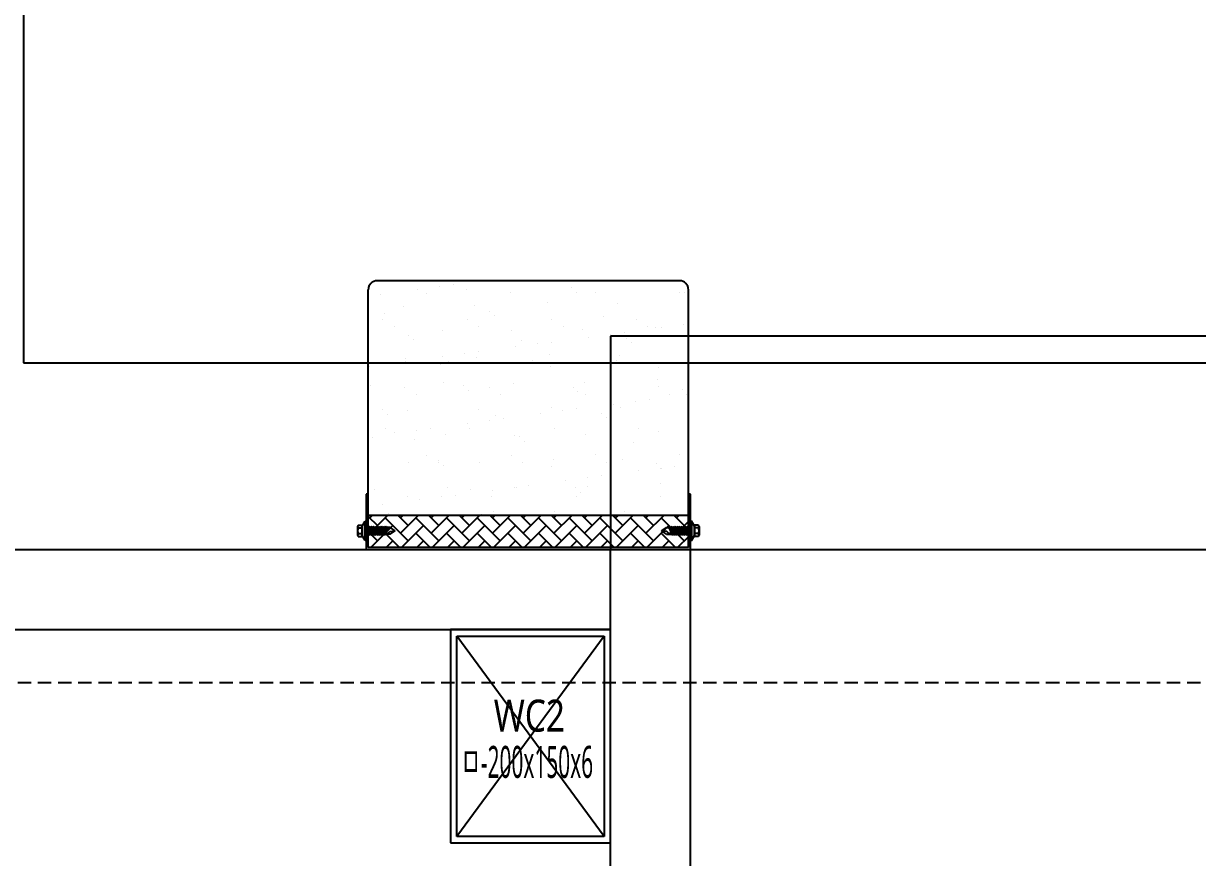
# Model space of a CAD drawing. Header units: millimetres. Extents: x 13515 to 183937, y -33900 to -660.
# Drawn here: x 120970.12 to 120987.34, y -19623.34 to -19611.1 of the extents above; entities that cross this region are included whole.
import ezdxf
from ezdxf.enums import TextEntityAlignment as Align

# ---------------------------------------------------------------- set-up
doc = ezdxf.new("R2010")
doc.units = ezdxf.units.MM
doc.header["$LTSCALE"] = 100
doc.header["$MEASUREMENT"] = 0
doc.header["$PDSIZE"] = -10
doc.linetypes.add('HIDDEN2', pattern=[0.1875, 0.125, -0.0625])
doc.layers.get('0').update_dxf_attribs({"linetype": 'CONTINUOUS'})
doc.layers.get('Defpoints').update_dxf_attribs({"color": 171, "linetype": 'CONTINUOUS'})
for name, color, linetype in [('ELE7 (0.07)', 8, 'CONTINUOUS'), ('ELE9', 9, 'CONTINUOUS'), ('FIN(패널-T75 글라스울)', 6, 'CONTINUOUS'), ('h COLUMN', 252, 'CONTINUOUS'), ('OVERHEAD DOOR - ELE', 9, 'CONTINUOUS'), ('OVERHEAD DOOR - ETC', 252, 'CONTINUOUS'), ('주차-화물', 251, 'CONTINUOUS')]:
    doc.layers.add(name, color=color, linetype=linetype)
doc.styles.add('TE', font='malgun_0.ttf')

# ---------------------------------------------------------------- blocks, each defined once
blk = doc.blocks.new('*U142')
at = {"color": 0, "linetype": 'ByBlock'}
for p, q in [((100, 75), (-100, 75)), ((-100, 75), (-100, -75)), ((-94, 69), (94, 69)), ((-94, -69), (-94, 69)), ((94, 69), (94, -69)), ((100, -75), (100, 75)), ((-100, -75), (100, -75)), ((94, -69), (-94, -69))]:
    blk.add_line(p, q, dxfattribs=at)
at = {"layer": 'Defpoints'}
blk.add_point((0, 0), dxfattribs=at)
blk = doc.blocks.new('WC2')
at = {"layer": 'h COLUMN', "ltscale": 0.1}
for p, q in [((69, -94), (-69, 94)), ((69, 94), (-69, -94))]:
    blk.add_line(p, q, dxfattribs=at)
at = {"layer": 'h COLUMN', "ltscale": 0.1, "rotation": 90}
blk.add_blockref('*U142', (0, 0), dxfattribs=at)
at = {"layer": 'Defpoints', "style": 'TE'}
for s, width, p in [('WC2', 0.8, (-34.4, 19.4)), ('ㅁ-200x150x6', 0.5, (-65.3, -24))]:
    blk.add_text(s, height=30, dxfattribs=dict(at, width=width)).set_placement(p, align=Align.MIDDLE_LEFT)
blk = doc.blocks.new('지상1층 WC 배치')
at = {"ltscale": 10000}
blk.add_blockref('WC2', (167300, -26650), dxfattribs=at)
blk = doc.blocks.new('A$Ca9da7916')
at = {"layer": 'ELE7 (0.07)', "ltscale": 0.002}
blk.add_line((227, 7675), (227, 10125), dxfattribs=at)
at = {"layer": 'FIN(패널-T75 글라스울)'}
for p, q in [((702, 7750), (227, 7750)), ((702, 7675), (227, 7675)), ((227, 6650), (227, 7675)), ((302, 6725), (302, 7675))]:
    blk.add_line(p, q, dxfattribs=at)
at = {"layer": 'OVERHEAD DOOR - ELE', "ltscale": 0.002}
for p, q in [((27, 10125), (27, 7675)), ((27, 7675), (227, 7675))]:
    blk.add_line(p, q, dxfattribs=at)
at = {"layer": 'OVERHEAD DOOR - ETC'}
for p, q in [((204.1, 7757.5), (204.1, 7753.8)), ((205.2, 7758), (213.4, 7758)), ((206.6, 7757.5), (206.6, 7753.8)), ((212, 7757.5), (212, 7753.8)), ((214.6, 7757.5), (214.6, 7753.8)), ((225, 7748), (-16.7, 7748)), ((195, 7748), (195, 7448)), ((195, 7748), (225, 7748)), ((205, 7753.8), (200.3, 7750.8)), ((218.3, 7750.8), (200.3, 7750.8)), ((200.3, 7750.8), (200.3, 7750)), ((200.3, 7750.8), (218.3, 7750.8)), ((200.3, 7750), (218.3, 7750)), ((204.1, 7753.8), (214.6, 7753.8)), ((213.6, 7753.8), (205, 7753.8)), ((205.2, 7747.6), (211.1, 7750)), ((205.2, 7745.8), (213.5, 7749.2)), ((205.2, 7745.8), (213.5, 7749.2)), ((205.2, 7747.6), (206.2, 7748.4)), ((206.2, 7747.2), (205.2, 7747.6)), ((205.2, 7747.6), (206.2, 7746.8)), ((206.2, 7747.6), (205.2, 7747.6)), ((205.2, 7743.9), (213.5, 7747.4)), ((205.2, 7743.9), (213.5, 7747.4)), ((205.2, 7745.8), (206.2, 7746.6)), ((206.2, 7745.4), (205.2, 7745.8)), ((205.2, 7745.8), (206.2, 7745)), ((206.2, 7745.8), (205.2, 7745.8)), ((205.2, 7742.1), (213.5, 7745.5)), ((205.2, 7742.1), (213.5, 7745.5)), ((205.2, 7743.9), (206.2, 7744.7)), ((206.2, 7748.4), (206.2, 7750)), ((211.9, 7750), (206.2, 7747.6)), ((206.2, 7748.4), (210, 7750)), ((206.2, 7746.6), (212.5, 7749.2)), ((212.5, 7748.4), (206.2, 7745.8)), ((206.2, 7746.6), (206.2, 7747.6)), ((206.2, 7744.7), (212.5, 7747.4)), ((212.5, 7746.5), (206.2, 7743.9)), ((206.2, 7744.7), (206.2, 7745.8)), ((206.2, 7742.9), (212.5, 7745.5)), ((212.5, 7744.7), (206.2, 7742.1)), ((212.5, 7749.2), (212.5, 7750)), ((213.5, 7749.2), (212.5, 7750)), ((212.5, 7749.6), (213.5, 7749.2)), ((213.5, 7749.2), (212.5, 7748.4)), ((212.5, 7749.2), (213.5, 7749.2)), ((212.5, 7747.4), (212.5, 7748.4)), ((213.5, 7747.4), (212.5, 7748.2)), ((212.5, 7747.8), (213.5, 7747.4)), ((213.5, 7747.4), (212.5, 7746.5)), ((212.5, 7747.4), (213.5, 7747.4)), ((212.5, 7745.5), (212.5, 7746.5)), ((213.5, 7745.5), (212.5, 7746.3)), ((212.5, 7745.9), (213.5, 7745.5)), ((213.5, 7745.5), (212.5, 7744.7)), ((212.5, 7745.5), (213.5, 7745.5)), ((212.5, 7743.7), (212.5, 7744.7)), ((213.5, 7743.7), (212.5, 7744.5)), ((212.5, 7744.1), (213.5, 7743.7)), ((218.3, 7750.8), (213.6, 7753.8)), ((218.3, 7750), (218.3, 7750.8)), ((225, 7748), (225, 7448)), ((-25, 7739.7), (-25, 7456.3)), ((206.2, 7743.5), (205.2, 7743.9)), ((205.2, 7743.9), (206.2, 7743.1)), ((206.2, 7743.9), (205.2, 7743.9)), ((205.2, 7740.3), (213.5, 7743.7)), ((205.2, 7740.3), (213.5, 7743.7)), ((205.2, 7742.1), (206.2, 7742.9)), ((206.2, 7741.7), (205.2, 7742.1)), ((205.2, 7742.1), (206.2, 7741.3)), ((206.2, 7742.1), (205.2, 7742.1)), ((205.2, 7738.4), (213.5, 7741.9)), ((205.2, 7738.4), (213.5, 7741.9)), ((205.2, 7740.3), (206.2, 7741.1)), ((206.2, 7739.9), (205.2, 7740.3)), ((205.2, 7740.3), (206.2, 7739.5)), ((206.2, 7740.3), (205.2, 7740.3)), ((205.2, 7736.6), (213.5, 7740)), ((205.2, 7736.6), (213.5, 7740)), ((205.2, 7738.4), (206.2, 7739.2)), ((206.2, 7738), (205.2, 7738.4)), ((205.2, 7738.4), (206.2, 7737.6)), ((206.2, 7738.4), (205.2, 7738.4)), ((205.2, 7734.8), (213.5, 7738.2)), ((205.2, 7734.8), (213.5, 7738.2)), ((205.2, 7736.6), (206.2, 7737.4)), ((206.2, 7736.2), (205.2, 7736.6)), ((205.2, 7736.6), (206.2, 7735.8)), ((206.2, 7736.6), (205.2, 7736.6)), ((205.2, 7732.9), (213.5, 7736.4)), ((205.2, 7732.9), (213.5, 7736.4)), ((205.2, 7734.8), (206.2, 7735.6)), ((206.2, 7734.4), (205.2, 7734.8)), ((205.2, 7734.8), (206.2, 7734)), ((206.2, 7734.8), (205.2, 7734.8)), ((205.2, 7731.1), (213.5, 7734.5)), ((205.2, 7731.1), (213.5, 7734.5)), ((205.2, 7732.9), (206.2, 7733.7)), ((206.2, 7742.9), (206.2, 7743.9)), ((206.2, 7741.1), (212.5, 7743.7)), ((212.5, 7742.9), (206.2, 7740.3)), ((206.2, 7741.1), (206.2, 7742.1)), ((206.2, 7739.2), (212.5, 7741.9)), ((212.5, 7741), (206.2, 7738.4)), ((206.2, 7739.2), (206.2, 7740.3)), ((206.2, 7737.4), (212.5, 7740)), ((212.5, 7739.2), (206.2, 7736.6)), ((206.2, 7737.4), (206.2, 7738.4)), ((206.2, 7735.6), (212.5, 7738.2)), ((212.5, 7737.4), (206.2, 7734.8)), ((206.2, 7735.6), (206.2, 7736.6)), ((206.2, 7733.7), (212.5, 7736.4)), ((212.5, 7735.5), (206.2, 7732.9)), ((206.2, 7733.7), (206.2, 7734.8)), ((206.2, 7731.9), (212.5, 7734.5)), ((212.5, 7733.7), (206.2, 7731.1)), ((213.5, 7743.7), (212.5, 7742.9)), ((212.5, 7743.7), (213.5, 7743.7)), ((212.5, 7741.9), (212.5, 7742.9)), ((213.5, 7741.9), (212.5, 7742.7)), ((212.5, 7742.3), (213.5, 7741.9)), ((213.5, 7741.9), (212.5, 7741)), ((212.5, 7741.9), (213.5, 7741.9)), ((212.5, 7740), (212.5, 7741)), ((213.5, 7740), (212.5, 7740.8)), ((212.5, 7740.4), (213.5, 7740)), ((213.5, 7740), (212.5, 7739.2)), ((212.5, 7740), (213.5, 7740)), ((212.5, 7738.2), (212.5, 7739.2)), ((213.5, 7738.2), (212.5, 7739)), ((212.5, 7738.6), (213.5, 7738.2)), ((213.5, 7738.2), (212.5, 7737.4)), ((212.5, 7738.2), (213.5, 7738.2)), ((212.5, 7736.4), (212.5, 7737.4)), ((213.5, 7736.4), (212.5, 7737.2)), ((212.5, 7736.8), (213.5, 7736.4)), ((213.5, 7736.4), (212.5, 7735.5)), ((212.5, 7736.4), (213.5, 7736.4)), ((212.5, 7734.5), (212.5, 7735.5)), ((213.5, 7734.5), (212.5, 7735.3)), ((212.5, 7734.9), (213.5, 7734.5)), ((213.5, 7734.5), (212.5, 7733.7)), ((212.5, 7734.5), (213.5, 7734.5)), ((212.5, 7732.7), (212.5, 7733.7)), ((213.5, 7732.7), (212.5, 7733.5)), ((212.5, 7733.1), (213.5, 7732.7)), ((206.2, 7732.5), (205.2, 7732.9)), ((205.2, 7732.9), (206.2, 7732.1)), ((206.2, 7732.9), (205.2, 7732.9)), ((205.2, 7731.1), (206.2, 7731.9)), ((206.2, 7730.7), (205.2, 7731.1)), ((205.2, 7731.1), (206.2, 7730.3)), ((206.2, 7731.1), (205.2, 7731.1)), ((206.2, 7731.9), (206.2, 7732.9)), ((206.2, 7729.7), (210.4, 7731.5)), ((206.2, 7727.6), (206.2, 7731.1)), ((209.3, 7722.8), (206.2, 7727.6)), ((210, 7727.8), (209.3, 7722.8)), ((212.5, 7727.6), (209.3, 7722.8)), ((212.5, 7730.3), (210, 7727.8)), ((210.4, 7731.4), (213.5, 7732.7)), ((210.4, 7731.4), (213.5, 7732.7)), ((210.4, 7731.4), (211.4, 7732.3)), ((210.4, 7731.5), (212.5, 7730.3)), ((211.4, 7731.4), (210.4, 7731.4)), ((211.4, 7732.3), (212.5, 7732.7)), ((212.5, 7731.9), (211.4, 7731.4)), ((213.5, 7732.7), (212.5, 7731.9)), ((212.5, 7732.7), (213.5, 7732.7)), ((212.5, 7727.6), (212.5, 7731.9)), ((209.3, 7473.2), (206.2, 7468.4)), ((212.5, 7468.4), (209.3, 7473.2)), ((210, 7468.2), (209.3, 7473.2)), ((205.2, 7464.9), (206.2, 7465.7)), ((206.2, 7465.3), (205.2, 7464.9)), ((205.2, 7464.9), (213.5, 7461.5)), ((205.2, 7464.9), (213.5, 7461.5)), ((206.2, 7464.9), (205.2, 7464.9)), ((205.2, 7464.9), (206.2, 7464.1)), ((205.2, 7463.1), (206.2, 7463.9)), ((206.2, 7463.5), (205.2, 7463.1)), ((205.2, 7463.1), (213.5, 7459.6)), ((205.2, 7463.1), (213.5, 7459.6)), ((206.2, 7463.1), (205.2, 7463.1)), ((205.2, 7463.1), (206.2, 7462.3)), ((205.2, 7461.2), (206.2, 7462)), ((206.2, 7461.6), (205.2, 7461.2)), ((205.2, 7461.2), (213.5, 7457.8)), ((205.2, 7461.2), (213.5, 7457.8)), ((206.2, 7461.2), (205.2, 7461.2)), ((205.2, 7461.2), (206.2, 7460.4)), ((205.2, 7459.4), (206.2, 7460.2)), ((206.2, 7459.8), (205.2, 7459.4)), ((205.2, 7459.4), (213.5, 7456)), ((205.2, 7459.4), (213.5, 7456)), ((206.2, 7459.4), (205.2, 7459.4)), ((205.2, 7459.4), (206.2, 7458.6)), ((205.2, 7457.6), (206.2, 7458.4)), ((206.2, 7468.4), (206.2, 7464.9)), ((206.2, 7466.3), (210.4, 7464.5)), ((212.5, 7462.3), (206.2, 7464.9)), ((206.2, 7464.1), (206.2, 7463.1)), ((206.2, 7464.1), (212.5, 7461.5)), ((212.5, 7460.5), (206.2, 7463.1)), ((206.2, 7462.3), (206.2, 7461.2)), ((206.2, 7462.3), (212.5, 7459.6)), ((212.5, 7458.6), (206.2, 7461.2)), ((206.2, 7460.4), (206.2, 7459.4)), ((206.2, 7460.4), (212.5, 7457.8)), ((212.5, 7456.8), (206.2, 7459.4)), ((206.2, 7458.6), (206.2, 7457.6)), ((206.2, 7458.6), (212.5, 7456)), ((212.5, 7465.7), (210, 7468.2)), ((210.4, 7464.5), (212.5, 7465.7)), ((210.4, 7464.6), (213.5, 7463.3)), ((210.4, 7464.6), (213.5, 7463.3)), ((211.4, 7464.6), (210.4, 7464.6)), ((210.4, 7464.6), (211.4, 7463.7)), ((212.5, 7464.1), (211.4, 7464.6)), ((211.4, 7463.7), (212.5, 7463.3)), ((212.5, 7468.4), (212.5, 7464.1)), ((213.5, 7463.3), (212.5, 7464.1)), ((212.5, 7463.3), (212.5, 7462.3)), ((212.5, 7463.3), (213.5, 7463.3)), ((212.5, 7462.9), (213.5, 7463.3)), ((213.5, 7463.3), (212.5, 7462.5)), ((213.5, 7461.5), (212.5, 7462.3)), ((212.5, 7461.5), (212.5, 7460.5)), ((212.5, 7461.1), (213.5, 7461.5)), ((213.5, 7461.5), (212.5, 7460.7)), ((212.5, 7461.5), (213.5, 7461.5)), ((213.5, 7459.6), (212.5, 7460.5)), ((212.5, 7459.6), (212.5, 7458.6)), ((212.5, 7459.2), (213.5, 7459.6)), ((213.5, 7459.6), (212.5, 7458.8)), ((212.5, 7459.6), (213.5, 7459.6)), ((213.5, 7457.8), (212.5, 7458.6)), ((225, 7448), (-16.7, 7448)), ((225, 7448), (195, 7448)), ((206.2, 7458), (205.2, 7457.6)), ((205.2, 7457.6), (213.5, 7454.1)), ((205.2, 7457.6), (213.5, 7454.1)), ((206.2, 7457.6), (205.2, 7457.6)), ((205.2, 7457.6), (206.2, 7456.8)), ((205.2, 7455.7), (206.2, 7456.5)), ((206.2, 7456.1), (205.2, 7455.7)), ((205.2, 7455.7), (213.5, 7452.3)), ((205.2, 7455.7), (213.5, 7452.3)), ((206.2, 7455.7), (205.2, 7455.7)), ((205.2, 7455.7), (206.2, 7454.9)), ((205.2, 7453.9), (206.2, 7454.7)), ((206.2, 7454.3), (205.2, 7453.9)), ((205.2, 7453.9), (213.5, 7450.5)), ((205.2, 7453.9), (213.5, 7450.5)), ((206.2, 7453.9), (205.2, 7453.9)), ((205.2, 7453.9), (206.2, 7453.1)), ((205.2, 7452.1), (206.2, 7452.9)), ((206.2, 7452.5), (205.2, 7452.1)), ((205.2, 7452.1), (213.5, 7448.6)), ((205.2, 7452.1), (213.5, 7448.6)), ((206.2, 7452.1), (205.2, 7452.1)), ((205.2, 7452.1), (206.2, 7451.3)), ((205.2, 7450.2), (206.2, 7451)), ((206.2, 7450.6), (205.2, 7450.2)), ((205.2, 7450.2), (213.5, 7446.8)), ((205.2, 7450.2), (213.5, 7446.8)), ((206.2, 7450.2), (205.2, 7450.2)), ((205.2, 7450.2), (206.2, 7449.4)), ((205.2, 7448.4), (206.2, 7449.2)), ((206.2, 7448.8), (205.2, 7448.4)), ((205.2, 7448.4), (211.1, 7446)), ((206.2, 7448.4), (205.2, 7448.4)), ((205.2, 7448.4), (206.2, 7447.6)), ((212.5, 7455), (206.2, 7457.6)), ((206.2, 7456.8), (206.2, 7455.7)), ((206.2, 7456.8), (212.5, 7454.1)), ((212.5, 7453.1), (206.2, 7455.7)), ((206.2, 7454.9), (206.2, 7453.9)), ((206.2, 7454.9), (212.5, 7452.3)), ((212.5, 7451.3), (206.2, 7453.9)), ((206.2, 7453.1), (206.2, 7452.1)), ((206.2, 7453.1), (212.5, 7450.5)), ((212.5, 7449.5), (206.2, 7452.1)), ((206.2, 7451.3), (206.2, 7450.2)), ((206.2, 7451.3), (212.5, 7448.6)), ((212.5, 7447.6), (206.2, 7450.2)), ((206.2, 7449.4), (206.2, 7448.4)), ((206.2, 7449.4), (212.5, 7446.8)), ((211.9, 7446), (206.2, 7448.4)), ((206.2, 7447.6), (206.2, 7446)), ((206.2, 7447.6), (210, 7446)), ((212.5, 7457.8), (212.5, 7456.8)), ((212.5, 7457.8), (213.5, 7457.8)), ((212.5, 7457.4), (213.5, 7457.8)), ((213.5, 7457.8), (212.5, 7457)), ((213.5, 7456), (212.5, 7456.8)), ((212.5, 7456), (212.5, 7455)), ((212.5, 7455.6), (213.5, 7456)), ((213.5, 7456), (212.5, 7455.2)), ((212.5, 7456), (213.5, 7456)), ((213.5, 7454.1), (212.5, 7455)), ((212.5, 7454.1), (212.5, 7453.1)), ((212.5, 7453.7), (213.5, 7454.1)), ((213.5, 7454.1), (212.5, 7453.3)), ((212.5, 7454.1), (213.5, 7454.1)), ((213.5, 7452.3), (212.5, 7453.1)), ((212.5, 7452.3), (212.5, 7451.3)), ((212.5, 7451.9), (213.5, 7452.3)), ((213.5, 7452.3), (212.5, 7451.5)), ((212.5, 7452.3), (213.5, 7452.3)), ((213.5, 7450.5), (212.5, 7451.3)), ((212.5, 7450.5), (212.5, 7449.5)), ((212.5, 7450.1), (213.5, 7450.5)), ((213.5, 7450.5), (212.5, 7449.7)), ((212.5, 7450.5), (213.5, 7450.5)), ((213.5, 7448.6), (212.5, 7449.5)), ((212.5, 7448.6), (212.5, 7447.6)), ((212.5, 7448.2), (213.5, 7448.6)), ((213.5, 7448.6), (212.5, 7447.8)), ((212.5, 7448.6), (213.5, 7448.6)), ((213.5, 7446.8), (212.5, 7447.6)), ((200.3, 7445.2), (200.3, 7446)), ((200.3, 7446), (218.3, 7446)), ((218.3, 7445.2), (200.3, 7445.2)), ((205, 7442.2), (200.3, 7445.2)), ((200.3, 7445.2), (218.3, 7445.2)), ((204.1, 7442.2), (214.6, 7442.2)), ((204.1, 7438.5), (204.1, 7442.2)), ((213.6, 7442.2), (205, 7442.2)), ((205.2, 7438), (213.4, 7438)), ((206.6, 7438.5), (206.6, 7442.2)), ((212, 7438.5), (212, 7442.2)), ((212.5, 7446.8), (212.5, 7446)), ((212.5, 7446.4), (213.5, 7446.8)), ((213.5, 7446.8), (212.5, 7446)), ((212.5, 7446.8), (213.5, 7446.8)), ((218.3, 7445.2), (213.6, 7442.2)), ((214.6, 7438.5), (214.6, 7442.2)), ((218.3, 7446), (218.3, 7445.2))]:
    blk.add_line(p, q, dxfattribs=at)
at = {"layer": 'OVERHEAD DOOR - ETC', "ltscale": 0.002}
for p, q in [((-13.6, 7744.7), (-13.6, 7744.7)), ((-5, 7747.9), (-5, 7747.9)), ((81, 7747.2), (81, 7747.2)), ((81.6, 7745.9), (81.6, 7745.9)), ((227, 7750), (175, 7750)), ((175, 7750), (175, 7748)), ((175, 7748), (225, 7748)), ((195, 7734.6), (204.4, 7744.1)), ((197.3, 7722.5), (218.8, 7744.1)), ((200.5, 7748), (211.6, 7736.9)), ((214.9, 7748), (225, 7737.9)), ((225, 7748), (225, 7448)), ((227, 7446), (227, 7750)), ((-13.9, 7739.6), (-13.9, 7739.6)), ((16.2, 7743.1), (16.2, 7743.1)), ((76.7, 7742.5), (76.7, 7742.5)), ((138, 7740.1), (138, 7740.1)), ((148.8, 7734.8), (148.8, 7734.8)), ((195, 7739.1), (197.3, 7736.9)), ((211.6, 7722.5), (225, 7735.9)), ((18.9, 7722.5), (18.9, 7722.5)), ((81.3, 7730.3), (81.3, 7730.3)), ((151, 7722.9), (151, 7722.9)), ((165.4, 7722), (165.4, 7722)), ((177.1, 7722), (177.1, 7722)), ((195, 7724.8), (211.6, 7708.1)), ((204.4, 7729.7), (225, 7709.1)), ((218.8, 7729.7), (225, 7723.5)), ((18.5, 7717.2), (18.5, 7717.2)), ((56.4, 7720.4), (56.4, 7720.4)), ((67.5, 7718.8), (67.5, 7718.8)), ((74.4, 7719.6), (74.4, 7719.6)), ((86.1, 7711.4), (86.1, 7711.4)), ((116.4, 7720.4), (116.4, 7720.4)), ((146.7, 7718.2), (146.7, 7718.2)), ((150.5, 7721.6), (150.5, 7721.6)), ((195, 7705.9), (204.4, 7715.3)), ((197.3, 7693.8), (218.8, 7715.3)), ((17.7, 7709.8), (17.7, 7709.8)), ((113.5, 7701.5), (113.5, 7701.5)), ((153.2, 7700.9), (153.2, 7700.9)), ((195, 7710.4), (197.3, 7708.1)), ((204.4, 7701), (225, 7680.4)), ((211.6, 7693.8), (225, 7707.1)), ((218.8, 7701), (225, 7694.8)), ((10.8, 7699), (10.8, 7699)), ((29, 7690.4), (29, 7690.4)), ((33.2, 7695.1), (33.2, 7695.1)), ((87.8, 7698.2), (87.8, 7698.2)), ((126.4, 7696.1), (126.4, 7696.1)), ((195, 7696), (211.6, 7679.4)), ((-4.1, 7681.4), (-4.1, 7681.4)), ((23.4, 7688), (23.4, 7688)), ((44.8, 7683), (44.8, 7683)), ((49.9, 7681), (49.9, 7681)), ((93.8, 7684.6), (93.8, 7684.6)), ((142.7, 7686.2), (142.7, 7686.2)), ((191.6, 7687.8), (191.6, 7687.8)), ((195, 7677.1), (204.4, 7686.6)), ((195, 7681.7), (197.3, 7679.4)), ((197.3, 7665), (218.8, 7686.6)), ((211.6, 7665), (225, 7678.4)), ((8.7, 7668.3), (8.7, 7668.3)), ((25.2, 7674.7), (25.2, 7674.7)), ((90.6, 7677.5), (90.6, 7677.5)), ((103.2, 7670.8), (103.2, 7670.8)), ((145, 7671.7), (145, 7671.7)), ((195, 7667.3), (211.6, 7650.7)), ((204.4, 7672.2), (225, 7651.7)), ((218.8, 7672.2), (225, 7666)), ((-13.7, 7660.5), (-13.7, 7660.5)), ((99, 7666.1), (99, 7666.1)), ((138.2, 7661), (138.2, 7661)), ((157.8, 7666.4), (157.8, 7666.4)), ((195, 7648.4), (204.4, 7657.8)), ((197.3, 7636.3), (218.8, 7657.8)), ((21, 7648.6), (21, 7648.6)), ((27.9, 7654.1), (27.9, 7654.1)), ((69.9, 7650.2), (69.9, 7650.2)), ((81.4, 7651.2), (81.4, 7651.2)), ((118.9, 7651.8), (118.9, 7651.8)), ((159.5, 7653.2), (159.5, 7653.2)), ((167.8, 7653.4), (167.8, 7653.4)), ((173.2, 7646.5), (173.2, 7646.5)), ((195, 7652.9), (197.3, 7650.7)), ((211.6, 7636.3), (225, 7649.7)), ((-18.7, 7638.4), (-18.7, 7638.4)), ((-14.5, 7643), (-14.5, 7643)), ((74.6, 7640.5), (74.6, 7640.5)), ((78.7, 7644), (78.7, 7644)), ((95.1, 7643), (95.1, 7643)), ((169, 7641.8), (169, 7641.8)), ((177.2, 7642.9), (177.2, 7642.9)), ((195, 7638.6), (211.6, 7621.9)), ((204.4, 7643.5), (225, 7622.9)), ((218.8, 7643.5), (225, 7637.3)), ((17.8, 7630.7), (17.8, 7630.7)), ((96.9, 7629.8), (96.9, 7629.8)), ((162.3, 7632.6), (162.3, 7632.6)), ((195, 7619.7), (204.4, 7629.1)), ((195, 7624.2), (197.3, 7621.9)), ((197.3, 7607.6), (218.8, 7629.1)), ((-4.4, 7616.4), (-4.4, 7616.4)), ((11, 7619.9), (11, 7619.9)), ((32.4, 7619.6), (32.4, 7619.6)), ((44.5, 7618), (44.5, 7618)), ((51.3, 7614.1), (51.3, 7614.1)), ((55.5, 7618.7), (55.5, 7618.7)), ((93.4, 7619.6), (93.4, 7619.6)), ((113.6, 7622.4), (113.6, 7622.4)), ((142.4, 7621.2), (142.4, 7621.2)), ((148.7, 7619.7), (148.7, 7619.7)), ((191.3, 7622.8), (191.3, 7622.8)), ((204.4, 7614.7), (225, 7594.2)), ((211.6, 7607.6), (225, 7620.9)), ((218.8, 7614.7), (225, 7608.6)), ((34.2, 7606.4), (34.2, 7606.4)), ((50, 7601.9), (50, 7601.9)), ((99.6, 7609.1), (99.6, 7609.1)), ((195, 7609.8), (211.6, 7593.2)), ((31, 7592), (31, 7592)), ((125.5, 7594.4), (125.5, 7594.4)), ((145.2, 7592.6), (145.2, 7592.6)), ((166.8, 7598.1), (166.8, 7598.1)), ((195, 7590.9), (204.4, 7600.4)), ((195, 7595.5), (197.3, 7593.2)), ((197.3, 7578.8), (218.8, 7600.4)), ((211.6, 7578.8), (225, 7592.2)), ((-13.6, 7581.4), (-13.6, 7581.4)), ((21.8, 7582.1), (21.8, 7582.1)), ((36.9, 7585.7), (36.9, 7585.7)), ((70.8, 7583.7), (70.8, 7583.7)), ((119.7, 7585.3), (119.7, 7585.3)), ((121.2, 7589.8), (121.2, 7589.8)), ((138.3, 7581.9), (138.3, 7581.9)), ((168.5, 7584.8), (168.5, 7584.8)), ((168.7, 7586.9), (168.7, 7586.9)), ((195, 7581.1), (211.6, 7564.5)), ((204.4, 7586), (225, 7565.5)), ((218.8, 7586), (225, 7579.8)), ((81.6, 7572.1), (81.6, 7572.1)), ((104.1, 7574.6), (104.1, 7574.6)), ((195, 7562.2), (204.4, 7571.6)), ((197.3, 7550.1), (218.8, 7571.6)), ((3.5, 7562), (3.5, 7562)), ((7.8, 7566.7), (7.8, 7566.7)), ((74.7, 7561.4), (74.7, 7561.4)), ((101, 7567.7), (101, 7567.7)), ((105.9, 7561.4), (105.9, 7561.4)), ((171.3, 7564.2), (171.3, 7564.2)), ((177.4, 7563.8), (177.4, 7563.8)), ((191.2, 7565.5), (191.2, 7565.5)), ((195, 7566.7), (197.3, 7564.5)), ((204.4, 7557.3), (225, 7536.7)), ((211.6, 7550.1), (225, 7563.5)), ((218.8, 7557.3), (225, 7551.1)), ((-2, 7547.8), (-2, 7547.8)), ((17.9, 7551.6), (17.9, 7551.6)), ((41.4, 7551.2), (41.4, 7551.2)), ((47, 7549.4), (47, 7549.4)), ((95.9, 7551), (95.9, 7551)), ((144.9, 7552.6), (144.9, 7552.6)), ((193.8, 7554.2), (193.8, 7554.2)), ((195, 7552.3), (211.6, 7535.7)), ((-16.7, 7539.9), (-16.7, 7539.9)), ((11.1, 7540.8), (11.1, 7540.8)), ((43.2, 7538), (43.2, 7538)), ((73.5, 7537.7), (73.5, 7537.7)), ((77.8, 7542.4), (77.8, 7542.4)), ((108.6, 7540.8), (108.6, 7540.8)), ((113.8, 7543.3), (113.8, 7543.3)), ((171, 7543.4), (171, 7543.4)), ((195, 7533.5), (204.4, 7542.9)), ((195, 7538), (197.3, 7535.7)), ((197.3, 7521.3), (218.8, 7542.9)), ((-21.3, 7527.8), (-21.3, 7527.8)), ((175.8, 7529.7), (175.8, 7529.7)), ((204.4, 7528.5), (225, 7508)), ((211.6, 7521.3), (225, 7534.7)), ((218.8, 7528.5), (225, 7522.3)), ((-19.5, 7514.6), (-19.5, 7514.6)), ((21.5, 7517.2), (21.5, 7517.2)), ((45.9, 7517.4), (45.9, 7517.4)), ((50.2, 7522.8), (50.2, 7522.8)), ((53.3, 7515.6), (53.3, 7515.6)), ((70.5, 7518.8), (70.5, 7518.8)), ((119.4, 7520.4), (119.4, 7520.4)), ((143.5, 7513.4), (143.5, 7513.4)), ((145.3, 7513.5), (145.3, 7513.5)), ((147.8, 7518.1), (147.8, 7518.1)), ((168.4, 7522), (168.4, 7522)), ((177.5, 7516.5), (177.5, 7516.5)), ((195, 7523.6), (211.6, 7507)), ((195, 7504.7), (204.4, 7514.2)), ((197.3, 7492.6), (218.8, 7514.2)), ((-13.4, 7502.3), (-13.4, 7502.3)), ((113.1, 7506.3), (113.1, 7506.3)), ((138.5, 7502.8), (138.5, 7502.8)), ((195, 7509.2), (197.3, 7507)), ((211.6, 7492.6), (225, 7506)), ((-16.8, 7493.9), (-16.8, 7493.9)), ((81.7, 7493), (81.7, 7493)), ((114.9, 7493), (114.9, 7493)), ((123.3, 7491.3), (123.3, 7491.3)), ((180.3, 7495.8), (180.3, 7495.8)), ((195, 7494.9), (211.6, 7478.2)), ((204.4, 7499.8), (225, 7479.2)), ((218.8, 7499.8), (225, 7493.6)), ((-1.1, 7481.3), (-1.1, 7481.3)), ((25.8, 7485.6), (25.8, 7485.6)), ((30.1, 7490.3), (30.1, 7490.3)), ((47.8, 7482.9), (47.8, 7482.9)), ((50.4, 7482.9), (50.4, 7482.9)), ((74.9, 7482.3), (74.9, 7482.3)), ((96.8, 7484.5), (96.8, 7484.5)), ((145.7, 7486.1), (145.7, 7486.1)), ((177.5, 7484.7), (177.5, 7484.7)), ((194.6, 7487.7), (194.6, 7487.7)), ((195, 7476), (204.4, 7485.4)), ((195, 7480.5), (197.3, 7478.2)), ((197.3, 7463.9), (218.8, 7485.4)), ((18.1, 7472.5), (18.1, 7472.5)), ((52.2, 7469.6), (52.2, 7469.6)), ((117.6, 7472.4), (117.6, 7472.4)), ((204.4, 7471.1), (225, 7450.5)), ((211.6, 7463.9), (225, 7477.2)), ((218.8, 7471.1), (225, 7464.9)), ((-12.2, 7459.4), (-12.2, 7459.4)), ((5.6, 7463.5), (5.6, 7463.5)), ((11.3, 7461.7), (11.3, 7461.7)), ((95.8, 7461.4), (95.8, 7461.4)), ((100.1, 7466), (100.1, 7466)), ((113.9, 7464.2), (113.9, 7464.2)), ((184.8, 7461.3), (184.8, 7461.3)), ((193.3, 7467), (193.3, 7467)), ((195, 7466.1), (211.6, 7449.5)), ((24, 7448.6), (24, 7448.6)), ((54.9, 7449), (54.9, 7449)), ((72.9, 7450.2), (72.9, 7450.2)), ((121.9, 7451.8), (121.9, 7451.8)), ((170.8, 7453.4), (170.8, 7453.4)), ((175, 7448), (175, 7446)), ((225, 7448), (175, 7448)), ((186.5, 7448.1), (186.5, 7448.1)), ((195, 7451.8), (197.3, 7449.5)), ((195.8, 7448), (204.4, 7456.7)), ((210.1, 7448), (218.8, 7456.7)), ((224.5, 7448), (225, 7448.5)), ((175, 7446), (227, 7446))]:
    blk.add_line(p, q, dxfattribs=at)
at = {"layer": 'OVERHEAD DOOR - ETC'}
for centre, radius, start, end in [((205.3, 7756.1), 1.86, 46.9662, 133.0338), ((209.3, 7750.4), 7.61, 69.1195, 110.8805), ((213.3, 7756.1), 1.86, 46.9662, 133.0338), ((-16.7, 7739.7), 8.33, 90, 180), ((-16.7, 7456.3), 8.33, 180, 270), ((205.3, 7439.9), 1.86, 226.9662, 313.0338), ((209.3, 7445.6), 7.61, 249.1195, 290.8805), ((213.3, 7439.9), 1.86, 226.9662, 313.0338)]:
    blk.add_arc(centre, radius, start, end, dxfattribs=at)
blk = doc.blocks.new('A$C9dd89177')
at = {"layer": '주차-화물', "ltscale": 0.1}
blk.add_lwpolyline([(0, 0), (11000, 0), (11000, 3250), (0, 3250), (0, 0), (11000, 3250)], dxfattribs=at)
blk = doc.blocks.new('FGHJ')
at = {"layer": 'ELE9', "linetype": 'HIDDEN2'}
blk.add_lwpolyline([(37195449.1, 67346.3), (37195449.1, 40346.3), (37042549.1, 40346.3), (37042549.1, 51346.3), (37030449.1, 51346.3), (37030449.1, -38303.7), (37200899.1, -38303.7)], dxfattribs=at)
at = {"layer": 'ELE9', "ltscale": 0.1, "rotation": 270}
for name, p in [('A$C9dd89177', (37148124.1, 51646.3)), ('A$Ca9da7916', (37140999.1, 40698.3))]:
    blk.add_blockref(name, p, dxfattribs=at)
at = {"layer": 'ELE9'}
blk.add_blockref('지상1층 WC 배치', (36981299.1, 66946.3), dxfattribs=at)

msp = doc.modelspace()

# ---------------------------------------------------------------- block references
at = {"xscale": 0.01565102769230769, "yscale": 0.01565102769230769, "zscale": 0.01565102769230769}
msp.add_blockref('FGHJ', (-460436.194, -20252.242), dxfattribs=at)

doc.saveas('drawing.dxf')
